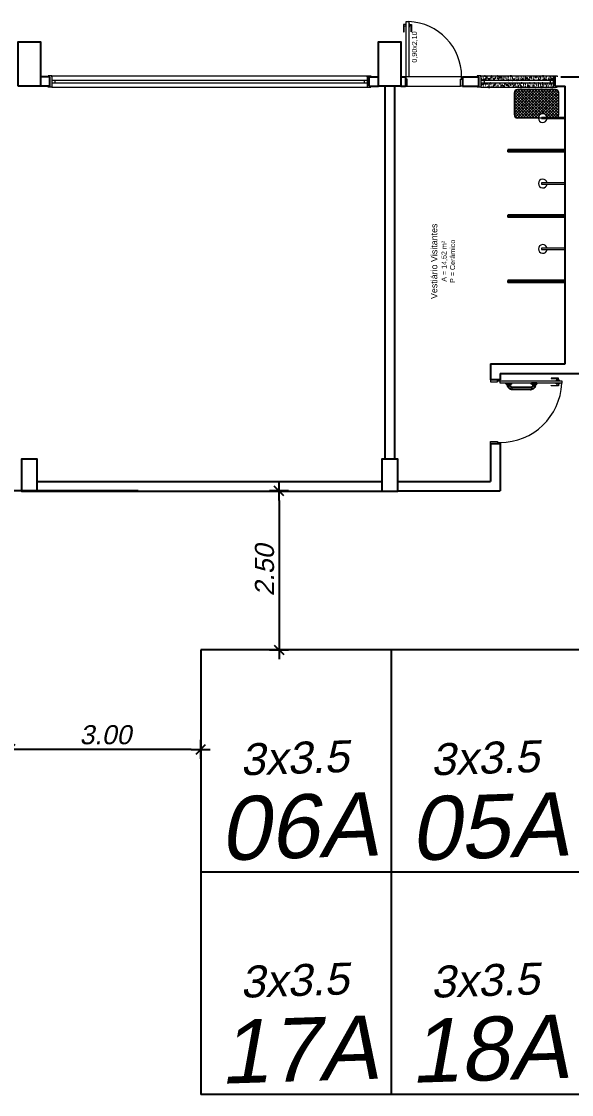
# Model space of a CAD drawing. Header units: metres. Extents: x 2113 to 5678, y -2764 to 956.
# Drawn here: x 3175.16 to 3183.82, y -2029.97 to -2013.08 of the extents above; entities that cross this region are included whole.
import ezdxf

# ---------------------------------------------------------------- set-up
doc = ezdxf.new("R2010")
doc.units = ezdxf.units.M
doc.header["$MEASUREMENT"] = 0
doc.linetypes.add('CONTINU', pattern=[0])
doc.linetypes.add('CONTINUO', pattern=[0])
for name, color, linetype in [('_SETOR A', 1, 'Continuous'), ('A - Esquadrias', 10, 'Continuous'), ('A - Texto 1', 8, 'Continuous'), ('PAREDE', 7, 'Continuous'), ('pilar', 6, 'CONTINUO'), ('Pilares-Vigas', 5, 'Continuous'), ('XX-HTC', 8, 'Continuous')]:
    doc.layers.add(name, color=color, linetype=linetype)
for name, color, linetype, lineweight in [('A-dimensão', 8, 'Continuous', 5), ('AR-EQP-FIX', 1, 'Continuous', 9), ('Esquadrias', 50, 'Continuous', 9)]:
    doc.layers.add(name, color=color, linetype=linetype, lineweight=lineweight)
doc.styles.add('REGUA60', font='romns850', dxfattribs={"width": 1.2})
doc.styles.add('TEXTO', font='swisse.ttf')
doc.styles.add('util2000', font='arial.ttf', dxfattribs={"oblique": 12.000028})
doc.dimstyles.new('int_1-50_m_MS_50', dxfattribs={"dimscale": 0.05, "dimtxt": 3, "dimasz": 1.5, "dimexe": 1, "dimexo": 0, "dimgap": 0.75, "dimtad": 1, "dimzin": 1, "dimdsep": 46, "dimtxsty": 'util2000', "dimblk": '_U2_SETA01', "dimcen": 1.5, "dimse1": 1, "dimse2": 1, "dimclrd": 1, "dimclre": 1, "dimclrt": 1, "dimazin": 3, "dimtfac": 1, "dimtix": 1, "dimtmove": 1, "dimatfit": 3, "dimldrblk": '_U2_SETA02', "dimfxl": 1, "dimtzin": 12, "dimarcsym": 0})

# ---------------------------------------------------------------- blocks, each defined once
blk = doc.blocks.new('portaaa')
at = {"layer": 'A - Esquadrias'}
for points in [[(1994.073, 1414.078), (1994.073, 1414.078), (1994.062, 1414.078), (1994.062, 1414.078)], [(1994.062, 1414.078), (1994.062, 1414.078), (1994.062, 1413.997), (1994.062, 1413.997)], [(1994.075, 1414.039), (1994.075, 1414.039), (1994.062, 1414.039), (1994.062, 1414.039)], [(1994.065, 1414.039), (1994.065, 1414.039), (1994.065, 1414.037), (1994.065, 1414.037)], [(1994.073, 1414.078), (1994.073, 1414.078), (1994.074, 1414.078), (1994.074, 1414.078)], [(1994.074, 1414.078), (1994.074, 1414.078), (1994.075, 1414.077), (1994.075, 1414.077)], [(1994.075, 1414.077), (1994.075, 1414.077), (1994.075, 1414.076), (1994.075, 1414.076)], [(1994.075, 1414.076), (1994.075, 1414.076), (1994.075, 1414.039), (1994.075, 1414.039)], [(1994.081, 1414.057), (1994.081, 1414.057), (1994.075, 1414.057), (1994.075, 1414.057)], [(1994.081, 1414.057), (1994.081, 1414.057), (1994.081, 1414.017), (1994.081, 1414.017)], [(1994.081, 1414.057), (1994.081, 1414.057), (1994.082, 1414.057), (1994.082, 1414.057)], [(1994.082, 1414.057), (1994.082, 1414.057), (1994.083, 1414.056), (1994.083, 1414.056)], [(1994.083, 1414.056), (1994.083, 1414.056), (1994.083, 1414.055), (1994.083, 1414.055)], [(1994.083, 1414.055), (1994.083, 1414.055), (1994.083, 1414.02), (1994.083, 1414.02)], [(1994.083, 1414.054), (1994.083, 1414.054), (1994.098, 1414.053), (1994.098, 1414.053)], [(1994.098, 1414.053), (1994.098, 1414.053), (1994.112, 1414.05), (1994.112, 1414.05)], [(1994.112, 1414.05), (1994.112, 1414.05), (1994.126, 1414.044), (1994.126, 1414.044)], [(1994.126, 1414.044), (1994.126, 1414.044), (1994.138, 1414.034), (1994.138, 1414.034)], [(1994.075, 1414.037), (1994.075, 1414.037), (1994.062, 1414.037), (1994.062, 1414.037)], [(1994.073, 1413.997), (1994.073, 1413.997), (1994.062, 1413.997), (1994.062, 1413.997)], [(1994.074, 1413.997), (1994.074, 1413.997), (1994.073, 1413.997), (1994.073, 1413.997)], [(1994.075, 1413.998), (1994.075, 1413.998), (1994.074, 1413.997), (1994.074, 1413.997)], [(1994.075, 1414.037), (1994.075, 1414.037), (1994.075, 1413.999), (1994.075, 1413.999)], [(1994.081, 1414.017), (1994.081, 1414.017), (1994.075, 1414.017), (1994.075, 1414.017)], [(1994.075, 1413.999), (1994.075, 1413.999), (1994.075, 1413.998), (1994.075, 1413.998)], [(1994.082, 1414.018), (1994.082, 1414.018), (1994.081, 1414.017), (1994.081, 1414.017)], [(1994.083, 1414.018), (1994.083, 1414.018), (1994.082, 1414.018), (1994.082, 1414.018)], [(1994.092, 1414.021), (1994.092, 1414.021), (1994.083, 1414.021), (1994.083, 1414.021)], [(1994.083, 1414.02), (1994.083, 1414.02), (1994.083, 1414.018), (1994.083, 1414.018)], [(1994.092, 1414.021), (1994.092, 1414.021), (1994.102, 1414.019), (1994.102, 1414.019)], [(1994.102, 1414.019), (1994.102, 1414.019), (1994.111, 1414.014), (1994.111, 1414.014)], [(1994.111, 1414.014), (1994.111, 1414.014), (1994.119, 1414.007), (1994.119, 1414.007)], [(1994.119, 1414.007), (1994.119, 1414.007), (1994.124, 1413.999), (1994.124, 1413.999)], [(1994.124, 1413.999), (1994.124, 1413.999), (1994.128, 1413.99), (1994.128, 1413.99)], [(1994.128, 1413.99), (1994.128, 1413.99), (1994.129, 1413.98), (1994.129, 1413.98)], [(1994.129, 1413.98), (1994.129, 1413.98), (1994.128, 1413.696), (1994.128, 1413.696)], [(1994.138, 1414.034), (1994.138, 1414.034), (1994.149, 1414.022), (1994.149, 1414.022)], [(1994.149, 1414.022), (1994.149, 1414.022), (1994.156, 1414.009), (1994.156, 1414.009)], [(1994.156, 1414.009), (1994.156, 1414.009), (1994.16, 1413.995), (1994.16, 1413.995)], [(1994.16, 1413.995), (1994.16, 1413.995), (1994.162, 1413.981), (1994.162, 1413.981)], [(1994.162, 1413.981), (1994.162, 1413.981), (1994.161, 1413.696), (1994.161, 1413.696)], [(1994.062, 1413.598), (1994.062, 1413.598), (1994.062, 1413.679), (1994.062, 1413.679)], [(1994.073, 1413.679), (1994.073, 1413.679), (1994.062, 1413.679), (1994.062, 1413.679)], [(1994.075, 1413.639), (1994.075, 1413.639), (1994.062, 1413.639), (1994.062, 1413.639)], [(1994.075, 1413.637), (1994.075, 1413.637), (1994.062, 1413.637), (1994.062, 1413.637)], [(1994.073, 1413.598), (1994.073, 1413.598), (1994.062, 1413.598), (1994.062, 1413.598)], [(1994.065, 1413.637), (1994.065, 1413.637), (1994.065, 1413.639), (1994.065, 1413.639)], [(1994.074, 1413.679), (1994.074, 1413.679), (1994.073, 1413.679), (1994.073, 1413.679)], [(1994.073, 1413.598), (1994.073, 1413.598), (1994.074, 1413.598), (1994.074, 1413.598)], [(1994.075, 1413.678), (1994.075, 1413.678), (1994.074, 1413.679), (1994.074, 1413.679)], [(1994.074, 1413.598), (1994.074, 1413.598), (1994.075, 1413.599), (1994.075, 1413.599)], [(1994.075, 1413.677), (1994.075, 1413.677), (1994.075, 1413.678), (1994.075, 1413.678)], [(1994.075, 1413.639), (1994.075, 1413.639), (1994.075, 1413.677), (1994.075, 1413.677)], [(1994.081, 1413.659), (1994.081, 1413.659), (1994.075, 1413.658), (1994.075, 1413.658)], [(1994.075, 1413.6), (1994.075, 1413.6), (1994.075, 1413.637), (1994.075, 1413.637)], [(1994.081, 1413.619), (1994.081, 1413.619), (1994.075, 1413.619), (1994.075, 1413.619)], [(1994.075, 1413.599), (1994.075, 1413.599), (1994.075, 1413.6), (1994.075, 1413.6)], [(1994.081, 1413.659), (1994.081, 1413.659), (1994.081, 1413.619), (1994.081, 1413.619)], [(1994.081, 1413.659), (1994.081, 1413.659), (1994.082, 1413.658), (1994.082, 1413.658)], [(1994.082, 1413.619), (1994.082, 1413.619), (1994.081, 1413.619), (1994.081, 1413.619)], [(1994.082, 1413.658), (1994.082, 1413.658), (1994.083, 1413.658), (1994.083, 1413.658)], [(1994.083, 1413.62), (1994.083, 1413.62), (1994.082, 1413.619), (1994.082, 1413.619)], [(1994.083, 1413.658), (1994.083, 1413.658), (1994.083, 1413.656), (1994.083, 1413.656)], [(1994.083, 1413.656), (1994.083, 1413.656), (1994.083, 1413.621), (1994.083, 1413.621)], [(1994.092, 1413.655), (1994.092, 1413.655), (1994.083, 1413.655), (1994.083, 1413.655)], [(1994.094, 1413.623), (1994.094, 1413.623), (1994.083, 1413.622), (1994.083, 1413.622)], [(1994.083, 1413.621), (1994.083, 1413.621), (1994.083, 1413.62), (1994.083, 1413.62)], [(1994.098, 1413.656), (1994.098, 1413.656), (1994.092, 1413.655), (1994.092, 1413.655)], [(1994.094, 1413.623), (1994.094, 1413.623), (1994.103, 1413.624), (1994.103, 1413.624)], [(1994.104, 1413.658), (1994.104, 1413.658), (1994.098, 1413.656), (1994.098, 1413.656)], [(1994.112, 1413.626), (1994.112, 1413.626), (1994.103, 1413.624), (1994.103, 1413.624)], [(1994.111, 1413.662), (1994.111, 1413.662), (1994.104, 1413.658), (1994.104, 1413.658)], [(1994.118, 1413.669), (1994.118, 1413.669), (1994.111, 1413.662), (1994.111, 1413.662)], [(1994.126, 1413.633), (1994.126, 1413.633), (1994.112, 1413.626), (1994.112, 1413.626)], [(1994.124, 1413.678), (1994.124, 1413.678), (1994.118, 1413.669), (1994.118, 1413.669)], [(1994.127, 1413.687), (1994.127, 1413.687), (1994.124, 1413.678), (1994.124, 1413.678)], [(1994.138, 1413.642), (1994.138, 1413.642), (1994.126, 1413.633), (1994.126, 1413.633)], [(1994.128, 1413.696), (1994.128, 1413.696), (1994.127, 1413.687), (1994.127, 1413.687)], [(1994.148, 1413.654), (1994.148, 1413.654), (1994.138, 1413.642), (1994.138, 1413.642)], [(1994.156, 1413.667), (1994.156, 1413.667), (1994.148, 1413.654), (1994.148, 1413.654)], [(1994.16, 1413.682), (1994.16, 1413.682), (1994.156, 1413.667), (1994.156, 1413.667)], [(1994.161, 1413.696), (1994.161, 1413.696), (1994.16, 1413.682), (1994.16, 1413.682)]]:
    blk.add_open_spline(points, degree=3, dxfattribs=at)
at = {"layer": 'Esquadrias'}
for p, q in [((1994.014, 1414.421), (1993.979, 1414.421)), ((1993.979, 1414.421), (1993.979, 1414.306)), ((1993.987, 1414.306), (1993.987, 1414.401)), ((1993.987, 1414.401), (1994.014, 1414.401)), ((1994.022, 1414.439), (1994.014, 1414.439)), ((1994.014, 1414.439), (1994.014, 1414.384)), ((1994.014, 1414.384), (1994.022, 1414.384)), ((1994.022, 1413.501), (1994.022, 1414.471)), ((1994.022, 1414.471), (1994.062, 1414.471)), ((1994.062, 1414.471), (1994.062, 1413.501)), ((1994.062, 1414.439), (1994.069, 1414.439)), ((1994.069, 1414.384), (1994.062, 1414.384)), ((1994.069, 1414.439), (1994.069, 1414.384)), ((1994.069, 1414.421), (1994.104, 1414.421)), ((1994.097, 1414.401), (1994.069, 1414.401)), ((1994.097, 1414.306), (1994.097, 1414.401)), ((1994.104, 1414.421), (1994.104, 1414.306)), ((1993.979, 1414.306), (1993.987, 1414.306)), ((1994.104, 1414.306), (1994.097, 1414.306)), ((1994.022, 1413.501), (1994.007, 1413.501)), ((1994.022, 1413.461), (1994.022, 1413.501)), ((1994.062, 1413.501), (1994.022, 1413.501)), ((1994.037, 1413.461), (1994.022, 1413.461)), ((1994.037, 1413.351), (1994.037, 1413.461)), ((1994.977, 1413.351), (1994.977, 1413.461)), ((1994.977, 1413.461), (1994.992, 1413.461)), ((1994.992, 1413.501), (1995.007, 1413.501)), ((1994.992, 1413.461), (1994.992, 1413.501)), ((1994.007, 1413.351), (1994.037, 1413.351)), ((1995.007, 1413.351), (1994.977, 1413.351))]:
    blk.add_line(p, q, dxfattribs=at)
blk.add_arc((1994.022, 1413.501), 0.971, 360, 87.6386, dxfattribs=at)
at = {"layer": 'PAREDE', "ltscale": 5}
for p, q in [((1994.007, 1413.501), (1994.007, 1413.351)), ((1995.007, 1413.351), (1995.007, 1413.501))]:
    blk.add_line(p, q, dxfattribs=at)
blk = doc.blocks.new('GINASIO')
at = {"layer": 'A-dimensão'}
h = blk.add_hatch(dxfattribs=at)
h.set_pattern_fill('ANSI37', color=256, scale=0.01)
h.set_pattern_definition([(45, (1665.714673, -2637.351834), (-0.0224506403, 0.0224506403), []), (135, (1665.714673, -2637.351834), (-0.0224506403, -0.0224506403), [])])
h.paths.add_polyline_path([(3760.502, -1180.398), (3760.502, -1180.562, 0.239726), (3760.543, -1180.582), (3760.893, -1180.582, 0.414214), (3760.943, -1180.532), (3760.943, -1179.932, 0.414214), (3760.893, -1179.882), (3760.543, -1179.882, 0.414214), (3760.493, -1179.932), (3760.493, -1180.261, -0.928134)])
at = {"layer": 'XX-HTC', "ltscale": 5}
h = blk.add_hatch(dxfattribs=at)
h.set_pattern_fill('AR-SAND', color=256, scale=0.001, angle=90, style=0)
h.set_pattern_definition([(127.5, (1722.10886, -2675.103893), (-0.04894132373, -0.0016000313), [0, -0.038608, 0, -0.04318, 0, -0.041275]), (97.5, (1722.10886, -2675.10389), (-0.07168251, 0.0449523283), [0, -0.020828, 0, -0.034798, 0, -0.013335]), (57.5, (1722.10886, -2675.135135), (-0.0001437185, 0.079099237), [0, -0.0127, 0, -0.04572, 0, -0.05969]), (47.5, (1722.10886, -2675.135135), (-0.0222929323, 0.0763556452), [0, -0.00635, 0, -0.029972, 0, -0.03429])])
h.paths.add_polyline_path([(3760.978, -1180.495), (3761.048, -1180.495), (3761.048, -1179.355), (3760.993, -1179.355), (3760.978, -1179.355)])
h.paths.add_polyline_path([(3761.088, -1180.495), (3761.158, -1180.495), (3761.158, -1179.355), (3761.143, -1179.355), (3761.088, -1179.355)])
at = {"layer": 'A-dimensão'}
for p, q in [((3760.493, -1180.532), (3760.493, -1179.932)), ((3760.543, -1179.882), (3760.893, -1179.882)), ((3760.943, -1180.532), (3760.943, -1179.932)), ((3760.543, -1180.582), (3760.893, -1180.582))]:
    blk.add_line(p, q, dxfattribs=at)
for points in [[(3758.442, -1180.682), (3758.442, -1180.308), (3758.423, -1180.308), (3758.423, -1180.682)], [(3759.472, -1180.682), (3759.472, -1180.308), (3759.453, -1180.308), (3759.453, -1180.682)], [(3760.502, -1180.682), (3760.502, -1180.308), (3760.483, -1180.308), (3760.483, -1180.682)]]:
    blk.add_lwpolyline(points, dxfattribs=at)
for centre, radius, start, end in [((3760.543, -1179.932), 0.05, 90, 180), ((3760.893, -1179.932), 0.05, 0, 90), ((3758.432, -1180.33), 0.0689, 278.2727, 262.2637), ((3759.462, -1180.33), 0.0689, 278.2727, 262.2637), ((3760.492, -1180.33), 0.0689, 278.2727, 262.2637), ((3760.543, -1180.532), 0.05, 180, 270), ((3760.893, -1180.532), 0.05, 270, 0)]:
    blk.add_arc(centre, radius, start, end, dxfattribs=at)
at = {"layer": 'AR-EQP-FIX', "linetype": 'Continuous'}
for p, q in [((3760.977, -1172.6), (3760.977, -1177.565)), ((3761.157, -1172.6), (3761.157, -1177.565)), ((3760.978, -1179.355), (3760.978, -1180.555)), ((3761.158, -1179.355), (3761.158, -1180.555))]:
    blk.add_line(p, q, dxfattribs=at)
at = {"layer": 'Esquadrias', "linetype": 'CONTINU'}
for p, q in [((3760.977, -1172.6), (3760.977, -1172.54)), ((3760.977, -1172.54), (3760.992, -1172.54)), ((3760.992, -1172.6), (3760.977, -1172.6)), ((3761.142, -1172.6), (3760.992, -1172.6)), ((3761.047, -1172.6), (3761.047, -1177.565)), ((3761.087, -1172.65), (3761.047, -1172.65)), ((3761.087, -1172.6), (3761.087, -1177.565)), ((3761.157, -1172.54), (3761.142, -1172.54)), ((3761.142, -1172.6), (3761.157, -1172.6)), ((3761.157, -1172.6), (3761.157, -1172.54)), ((3760.992, -1177.565), (3760.977, -1177.565)), ((3760.977, -1177.565), (3760.977, -1177.625)), ((3761.142, -1177.565), (3760.992, -1177.565)), ((3761.087, -1177.515), (3761.047, -1177.515)), ((3761.142, -1177.565), (3761.157, -1177.565)), ((3761.157, -1177.565), (3761.157, -1177.625)), ((3760.977, -1177.625), (3760.992, -1177.625)), ((3761.157, -1177.625), (3761.142, -1177.625)), ((3760.993, -1178.166), (3760.993, -1179.036)), ((3760.993, -1178.166), (3760.993, -1178.196)), ((3761.143, -1179.051), (3761.143, -1178.166)), ((3761.143, -1178.221), (3761.143, -1178.166)), ((3760.978, -1179.355), (3760.978, -1179.295)), ((3760.978, -1179.295), (3760.993, -1179.295)), ((3760.993, -1179.355), (3760.978, -1179.355)), ((3761.143, -1179.355), (3760.993, -1179.355)), ((3761.048, -1179.355), (3761.048, -1180.495)), ((3761.088, -1179.405), (3761.048, -1179.405)), ((3761.088, -1179.355), (3761.088, -1180.495)), ((3761.158, -1179.295), (3761.143, -1179.295)), ((3761.143, -1179.355), (3761.158, -1179.355)), ((3761.158, -1179.355), (3761.158, -1179.295)), ((3761.088, -1180.445), (3761.048, -1180.445)), ((3760.993, -1180.495), (3760.978, -1180.495)), ((3760.978, -1180.495), (3760.978, -1180.555)), ((3760.978, -1180.555), (3760.993, -1180.555)), ((3761.143, -1180.495), (3760.993, -1180.495)), ((3761.143, -1180.495), (3761.158, -1180.495)), ((3761.158, -1180.555), (3761.143, -1180.555)), ((3761.158, -1180.495), (3761.158, -1180.555))]:
    blk.add_line(p, q, dxfattribs=at)
at = {"layer": 'Esquadrias'}
for p, q in [((3760.993, -1178.166), (3760.993, -1178.196)), ((3760.993, -1178.196), (3761.103, -1178.196)), ((3761.103, -1178.196), (3761.103, -1178.181)), ((3761.103, -1178.181), (3761.143, -1178.181)), ((3761.143, -1178.181), (3761.143, -1178.166)), ((3761.143, -1178.181), (3762.013, -1178.181)), ((3761.143, -1178.221), (3761.143, -1178.181)), ((3762.013, -1178.221), (3761.143, -1178.221)), ((3761.963, -1178.138), (3761.848, -1178.138)), ((3761.848, -1178.138), (3761.848, -1178.146)), ((3761.848, -1178.146), (3761.943, -1178.146)), ((3761.98, -1178.173), (3761.925, -1178.173)), ((3761.925, -1178.173), (3761.925, -1178.181)), ((3761.925, -1178.228), (3761.925, -1178.221)), ((3761.98, -1178.228), (3761.925, -1178.228)), ((3761.943, -1178.146), (3761.943, -1178.173)), ((3761.943, -1178.256), (3761.943, -1178.228)), ((3761.963, -1178.173), (3761.963, -1178.138)), ((3761.963, -1178.228), (3761.963, -1178.263)), ((3761.98, -1178.181), (3761.98, -1178.173)), ((3761.98, -1178.221), (3761.98, -1178.228)), ((3762.013, -1178.181), (3762.013, -1178.221)), ((3761.848, -1178.263), (3761.848, -1178.256)), ((3761.848, -1178.256), (3761.943, -1178.256)), ((3761.963, -1178.263), (3761.848, -1178.263)), ((3760.993, -1179.066), (3760.993, -1179.036)), ((3760.993, -1179.036), (3761.103, -1179.036)), ((3761.103, -1179.036), (3761.103, -1179.051)), ((3761.103, -1179.051), (3761.143, -1179.051)), ((3761.143, -1179.051), (3761.143, -1179.066))]:
    blk.add_line(p, q, dxfattribs=at)
blk.add_arc((3761.142, -1178.181), 0.871, 270, 357.3676, dxfattribs=at)
at = {"layer": 'PAREDE', "ltscale": 5}
for p, q in [((3754.622, -1172.37), (3754.622, -1177.795)), ((3754.772, -1172.37), (3754.772, -1177.795)), ((3760.992, -1172.57), (3760.992, -1172.42)), ((3761.142, -1172.57), (3761.142, -1172.42)), ((3760.992, -1172.57), (3761.142, -1172.57)), ((3760.992, -1177.595), (3761.142, -1177.595)), ((3760.992, -1177.595), (3760.992, -1177.745)), ((3761.142, -1177.595), (3761.142, -1177.745)), ((3760.992, -1177.845), (3755.122, -1177.845)), ((3754.623, -1178.045), (3754.623, -1179.657)), ((3754.773, -1178.045), (3754.773, -1179.507)), ((3760.992, -1177.995), (3755.122, -1177.995)), ((3760.993, -1178.095), (3760.993, -1178.166)), ((3761.143, -1178.166), (3760.993, -1178.166)), ((3761.143, -1178.166), (3760.993, -1178.166)), ((3761.143, -1178.166), (3760.993, -1178.166)), ((3761.143, -1178.095), (3761.143, -1178.166)), ((3760.993, -1179.066), (3760.993, -1179.325)), ((3761.143, -1179.066), (3760.993, -1179.066)), ((3761.143, -1179.066), (3761.143, -1179.325)), ((3760.993, -1179.325), (3761.143, -1179.325)), ((3755.373, -1179.507), (3754.773, -1179.507)), ((3756.623, -1179.507), (3756.373, -1179.507)), ((3756.623, -1179.507), (3756.623, -1180.682)), ((3755.373, -1179.657), (3754.623, -1179.657)), ((3756.473, -1179.657), (3756.373, -1179.657)), ((3756.473, -1179.657), (3756.473, -1181.857)), ((3760.993, -1180.525), (3760.993, -1180.682)), ((3760.993, -1180.525), (3761.143, -1180.525)), ((3760.993, -1180.525), (3761.143, -1180.525)), ((3760.993, -1180.616), (3760.993, -1180.682)), ((3761.143, -1180.616), (3761.143, -1180.899)), ((3756.623, -1180.682), (3760.993, -1180.682))]:
    blk.add_line(p, q, dxfattribs=at)
at = {"layer": 'Pilares-Vigas', "ltscale": 5}
for p, q in [((3757.903, -1180.682), (3757.903, -1179.782)), ((3757.933, -1179.782), (3757.903, -1179.782)), ((3757.933, -1180.682), (3757.933, -1179.782)), ((3758.933, -1180.682), (3758.933, -1179.782)), ((3758.963, -1179.782), (3758.933, -1179.782)), ((3758.963, -1180.682), (3758.963, -1179.782)), ((3759.963, -1180.682), (3759.963, -1179.782)), ((3759.993, -1179.782), (3759.963, -1179.782)), ((3759.993, -1180.682), (3759.993, -1179.782))]:
    blk.add_line(p, q, dxfattribs=at)
at = {"layer": 'Pilares-Vigas'}
for points in [[(3754.622, -1172.37), (3755.122, -1172.37), (3755.122, -1172.12), (3754.622, -1172.12)], [(3754.622, -1178.045), (3755.122, -1178.045), (3755.122, -1177.795), (3754.622, -1177.795)]]:
    blk.add_lwpolyline(points, close=True, dxfattribs=at)
for points in [[(3760.992, -1172.07), (3761.692, -1172.07), (3761.692, -1172.42), (3760.992, -1172.42), (3760.992, -1172.07)], [(3760.992, -1177.745), (3761.692, -1177.745), (3761.692, -1178.095), (3760.992, -1178.095), (3760.992, -1177.745)]]:
    blk.add_lwpolyline(points, dxfattribs=at)
at = {"layer": 'pilar', "rotation": 180}
blk.add_blockref('portaaa', (5750.379, 233.844), dxfattribs=at)
at = {"layer": 'A - Texto 1', "insert": (3761.856, -1178.269), "char_height": 0.08, "width": 0.90408, "attachment_point": 3, "style": 'TEXTO'}
blk.add_mtext('0,90x2,10', dxfattribs=at)
at = {"layer": 'XX-HTC', "insert": (3758.238, -1178.569, -297), "char_height": 0.1, "width": 1.76023, "attachment_point": 2, "style": 'REGUA60'}
blk.add_mtext('{\\fArial|b0|i0|c0|p34;Vestiário Visitantes\\P\\H0.8x;A = 14,52 m²\\PP = Cerâmico}', dxfattribs=at)
blk = doc.blocks.new('_U2_SETA01')
at = {"color": 0}
for p, q in [((-1, 0), (1, 0)), ((0, -1), (0, 1))]:
    blk.add_line(p, q, dxfattribs=at)
blk.add_line((-0.5, -0.5), (0.5, 0.5))
blk = doc.blocks.new('*D675')
at = {"layer": 'Defpoints', "color": 0, "ltscale": 0.3, "transparency": 16777216}
for p in [(3179.217, -2020.469), (3179.217, -2022.969), (3179.217, -2022.969)]:
    blk.add_point(p, dxfattribs=at)
at = {"layer": 'PAREDE', "color": 1, "lineweight": -2, "ltscale": 0.3, "transparency": 16777216}
blk.add_line((3179.217, -2020.619), (3179.217, -2022.819), dxfattribs=at)
at = {"layer": 'PAREDE', "color": 1, "lineweight": -2, "ltscale": 0.3, "transparency": 16777216, "xscale": 0.15, "yscale": 0.15, "zscale": 0.15}
for p, rotation in [((3179.217, -2020.469), 90), ((3179.217, -2022.969), 270)]:
    blk.add_blockref('_U2_SETA01', p, dxfattribs=dict(at, rotation=rotation))
at = {"layer": 'PAREDE', "color": 1, "ltscale": 0.3, "transparency": 16777216, "insert": (3178.989, -2021.719), "char_height": 0.3, "attachment_point": 5, "rotation": 90, "style": 'util2000'}
blk.add_mtext('2.50', dxfattribs=at)
blk = doc.blocks.new('_U2_SETA02')
blk.add_solid([(-1, -0.17), (0, 0), (-1, 0.17)])
blk = doc.blocks.new('*D676')
at = {"layer": 'Defpoints', "color": 0, "ltscale": 0.3, "transparency": 16777216}
for p in [(3174.984, -2024.536), (3174.984, -2024.536), (3177.984, -2024.536)]:
    blk.add_point(p, dxfattribs=at)
at = {"layer": 'PAREDE', "color": 1, "lineweight": -2, "ltscale": 0.3, "transparency": 16777216}
blk.add_line((3177.834, -2024.536), (3175.134, -2024.536), dxfattribs=at)
at = {"layer": 'PAREDE', "color": 1, "lineweight": -2, "ltscale": 0.3, "transparency": 16777216, "xscale": 0.15, "yscale": 0.15, "zscale": 0.15, "rotation": 180}
blk.add_blockref('_U2_SETA01', (3174.984, -2024.536), dxfattribs=at)
at = {"layer": 'PAREDE', "color": 1, "lineweight": -2, "ltscale": 0.3, "transparency": 16777216, "xscale": 0.15, "yscale": 0.15, "zscale": 0.15}
blk.add_blockref('_U2_SETA01', (3177.984, -2024.536), dxfattribs=at)
at = {"layer": 'PAREDE', "color": 1, "ltscale": 0.3, "transparency": 16777216, "insert": (3176.484, -2024.308), "char_height": 0.3, "attachment_point": 5, "style": 'util2000'}
blk.add_mtext('3.00', dxfattribs=at)

msp = doc.modelspace()

# ---------------------------------------------------------------- linework, layer by layer
msp.add_line((3176.997, -2020.469), (3172.669, -2020.469))
at = {"layer": '_SETOR A'}
for p, q in [((3195.984, -2022.969), (3177.984, -2022.969)), ((3177.984, -2022.969), (3177.984, -2029.969)), ((3180.984, -2022.969), (3180.984, -2029.969)), ((3195.984, -2026.469), (3177.984, -2026.469)), ((3195.984, -2029.969), (3177.984, -2029.969))]:
    msp.add_line(p, q, dxfattribs=at)

# ---------------------------------------------------------------- block references
at = {"layer": '_SETOR A', "rotation": 89.99999999998815}
msp.add_blockref('GINASIO', (2003.039, -5775.092), dxfattribs=at)

# ---------------------------------------------------------------- texts
at = {"layer": '_SETOR A', "char_height": 0.5, "attachment_point": 7, "rotation": 1.847, "style": 'util2000'}
for insert in [(3178.613, -2024.954), (3181.613, -2024.954), (3178.613, -2028.454), (3181.613, -2028.454)]:
    msp.add_mtext('{\\f@Arial Unicode MS|b0|i0|c0|p34;3x3.5}', dxfattribs=dict(at, insert=insert))
at = {"layer": '_SETOR A', "char_height": 0.7, "width": 1.45529, "attachment_point": 7, "rotation": 1.847, "style": 'util2000'}
for s, insert in [('{\\f@Arial Unicode MS|b0|i0|c0|p34;\\P\\H1.4286x;06A}', (3178.291, -2026.3)), ('{\\f@Arial Unicode MS|b0|i0|c0|p34;\\P\\H1.4286x;05A}', (3181.291, -2026.3)), ('{\\f@Arial Unicode MS|b0|i0|c0|p34;\\P\\H1.4286x;17A}', (3178.291, -2029.8)), ('{\\f@Arial Unicode MS|b0|i0|c0|p34;\\P\\H1.4286x;18A}', (3181.291, -2029.8))]:
    msp.add_mtext(s, dxfattribs=dict(at, insert=insert))

# ---------------------------------------------------------------- dimensions: what is measured, and where the dimension line sits
at = {"layer": 'PAREDE', "ltscale": 0.3}
dim = msp.add_linear_dim(base=(3179.217, -2022.969), p1=(3179.217, -2020.469), p2=(3179.217, -2022.969), angle=90, dimstyle='int_1-50_m_MS_50', override={"dimscale": 0.1, "dimtad": 3}, dxfattribs=at)
dim.commit()
dim.dimension.update_dxf_attribs({"geometry": '*D675', "text_midpoint": (3178.989, -2021.719)})
dim = msp.add_linear_dim(base=(3174.984, -2024.536), p1=(3177.984, -2024.536), p2=(3174.984, -2024.536), dimstyle='int_1-50_m_MS_50', override={"dimscale": 0.1, "dimtad": 3}, dxfattribs=at)
dim.commit()
dim.dimension.update_dxf_attribs({"geometry": '*D676', "text_midpoint": (3176.484, -2024.308)})

doc.saveas('drawing.dxf')
